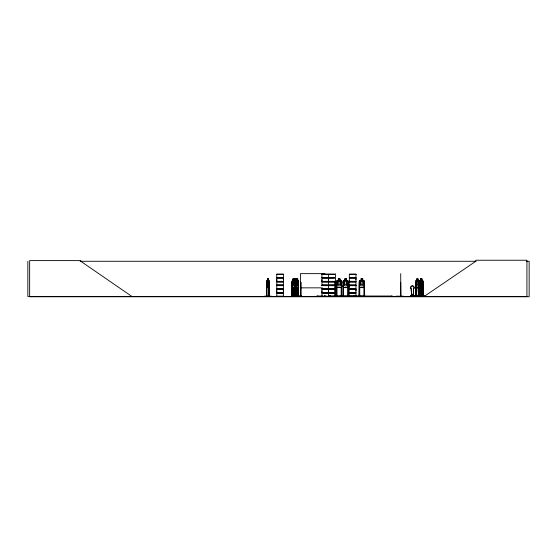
<?xml version="1.0" encoding="UTF-8"?>
<svg xmlns="http://www.w3.org/2000/svg" width="557" height="557" viewBox="0 0 557 557"><rect width="100%" height="100%" fill="white"/><g stroke="black" fill="none" stroke-linecap="round" stroke-linejoin="round"><path stroke-width="0.84" d="M276.766 292.522L276.766 289.257L283.381 289.257L283.374 292.522L276.766 292.522L276.773 290.893M276.766 281.355L276.766 278.096L283.381 278.096L283.374 281.355L276.766 281.355L276.773 279.725M283.374 290.893L283.374 289.257M283.374 279.725L283.374 278.096M321.939 292.522L321.939 289.257L328.553 289.257L328.546 292.522L321.939 292.522L321.946 290.893M321.939 281.355L321.939 278.096L328.553 278.096L328.546 281.355L321.939 281.355L321.946 279.725M328.546 290.893L328.546 289.257M328.546 279.725L328.546 278.096M355.944 290.893L355.944 289.257L349.336 289.257M355.944 279.725L355.944 278.096L349.336 278.096L349.343 279.725M349.357 296.456L357.441 296.394L349.671 296.094M403.484 296.199L396.257 296.171M420.458 288.944L420.243 293.219L420.458 288.944A1.775 1.678 -90 0 0 420.89 287.224M421.371 287.572L421.524 285.887M421.384 287.628L421.593 285.894M412.187 295.008L412.02 295.008M412.375 294.959L411.881 294.855M417.708 296.233L417.388 296.442L417.889 296.456L417.708 295.307L418.384 295.307L418.384 296.046M422.443 296.046L422.777 296.463L422.714 295.948M422.86 296.421L422.833 287.28M412.096 294.959L412.535 294.744L411.964 294.611M412.507 294.806L412.013 294.897L412.507 294.688M418.857 294.611L419.17 294.897M418.982 294.959L418.968 294.618M276.738 285.233L283.388 285.295M276.787 296.449L276.766 293.177L283.381 293.177L283.381 296.324L276.787 296.331M321.911 285.233L328.56 285.33M321.96 296.456L321.946 293.177L328.553 293.177L328.553 296.324M294.375 287.628L294.723 281.201L294.361 280.589M294.423 287.628L294.695 285.887L296.275 285.887M298.267 287.628L298.538 285.887M298.615 285.894L298.315 287.628L292.3 287.628L292.021 285.894M264.22 296.199L271.544 296.199M268.794 296.428L268.878 285.609M289.452 296.456L301.734 296.171L289.605 296.463M293.344 296.456L293.323 287.28L293.205 296.394M294.173 296.421L294.221 295.948M297.939 296.456L297.953 287.28M298.065 296.421L298.134 287.28M418.711 287.628L419.149 285.894M423.048 285.894L422.589 287.572L419.936 287.572M423.014 285.887L422.61 287.628L419.908 287.628L419.553 281.208L419.964 280.589L420.744 280.589M420.382 280.644L420.25 281.236L420.375 280.589M413.524 296.449L413.203 296.456M413.67 296.421L425.165 296.428L410.69 296.456M417.68 296.199L417.59 296.046M421.572 296.421L421.593 281.201L421.085 280.589M412.187 294.618L412.18 294.827M341.761 285.894L341.163 287.628L337.062 287.628L336.525 285.894M348.271 285.894L347.672 287.628L343.572 287.628L343.028 285.894M359.258 285.894L359.794 287.628L363.895 287.628L364.494 285.894L364.494 281.201L363.874 280.589L362.746 280.589L362.746 278.841L360.999 278.841L361.061 280.644L360.191 281.229L360.191 284.488L361.061 285.887L362.691 285.887L363.561 284.488L363.561 281.229L362.691 280.644L362.691 278.897L361.061 278.897M363.895 287.628L364.494 285.894M301.706 296.192L289.577 296.421M412.117 294.827L412.375 294.834M420.646 280.644L420.417 284.488L420.646 285.887L421.071 285.887L421.071 278.897M328.874 296.421L341.169 296.094M321.946 296.345L338.294 296.456L321.946 296.233M292.272 296.421L292.251 282.274L291.847 282.274L291.826 296.463M292.975 296.428L292.85 287.28M421.816 285.887L422.394 284.488L421.858 278.841M342.896 296.421L342.945 295.948M349.03 296.421L349.079 295.948M359.021 296.421L359.216 282.274L359.704 282.274L359.759 296.463M266.991 280.589L266.984 287.628M296.247 280.589L296.011 296.463L295.962 281.208M416.058 280.589L415.647 281.208L415.661 296.463L415.807 286.444M267.625 280.644L267.179 281.229L267.179 284.488L267.625 285.887L268.446 285.887L268.892 284.488L268.474 278.841L267.541 278.841L267.541 280.589M292.989 280.644L292.543 281.229L292.543 284.488L292.989 285.887L293.811 285.887L294.256 281.229L293.79 278.841L292.905 278.841L292.94 280.644L292.989 278.897L293.811 278.897M292.878 281.208L293.435 280.589M336.546 296.463L336.525 281.208L337.082 280.589L338.273 280.589M336.581 281.236L337.103 280.644L341.121 280.644L341.706 281.229M349.719 280.589L349.169 281.208L349.135 296.463M349.225 281.236L349.747 280.644M359.314 281.236L359.836 280.644L363.853 280.644L364.438 281.229L364.682 296.435M411.01 296.449L425.095 296.449M411.303 295.307L411.303 296.233L410.822 296.233L410.822 295.307L411.498 295.307L411.498 296.046M415.425 296.456L415.557 296.046M415.912 296.456L416.128 286.444M418.07 296.046L418.398 296.435L417.722 296.449M420.41 296.449L419.539 296.442L420.424 296.435L420.403 287.28M422.443 296.233L423.132 296.435L423.188 295.948M424.497 296.338L424.476 296.046M424.657 296.449L424.956 296.046L411.017 296.046L411.017 295.307M420.166 281.229L420.744 280.644L420.702 278.841L420.786 280.644M412.869 296.338L412.981 296.449M419.894 296.463L420.013 295.948M80.124 261.275L476.068 261.275M526.539 261.275L529.15 261.275L529.15 296.763L29.646 296.763L29.646 260.606L80.779 260.606L80.779 261.275L131.905 296.463M324.891 273.647L300.404 273.647L300.495 296.463M276.759 274.162L283.388 274.162M321.932 274.162L334.555 274.162M349.33 274.162L355.958 274.162M334.555 274.281L321.932 274.288L321.946 277.442L328.553 277.442L328.553 274.295M276.773 274.49L283.374 274.49M321.946 274.49L328.546 274.49M328.7 274.49L334.541 274.49M349.343 274.49L355.944 274.49M328.693 277.442L334.548 277.442M276.725 277.665L283.429 277.665M321.89 277.665L334.597 277.665M349.295 277.665L356 277.665M276.725 277.866L283.429 277.866M321.89 277.866L334.597 277.866M349.295 277.866L356 277.866M328.693 278.096L334.548 278.096M296.331 280.589L296.331 278.841L294.597 278.841L294.66 280.644M420.632 278.841L421.9 278.841L421.9 280.589M267.569 278.897L268.446 278.897M294.66 278.897L296.275 278.897M296.825 278.897L297.703 278.897M338.329 278.897L339.958 278.897L339.958 280.644L340.828 281.229L340.828 284.488L339.958 285.887L338.329 285.887L337.451 284.488L337.451 281.229L338.329 280.644L338.273 278.841L340.014 278.841L340.014 280.589L341.149 280.589L341.761 281.201L341.831 296.428M346.468 278.897L344.832 278.897L344.832 280.644L343.961 281.229L343.961 284.488L344.832 285.887L346.468 285.887L347.338 284.488L347.338 281.229L346.468 280.644L346.524 278.841L344.776 278.841L344.776 280.589L343.585 280.589L343.028 281.208L343.056 296.463M416.838 278.897L417.959 278.897L417.91 280.644L418.488 281.229L418.488 284.488L417.91 285.887L416.838 285.887L416.26 284.488L416.796 278.841L417.994 278.841L417.959 280.644M420.646 278.897L421.858 278.897M293.664 279.189L293.135 279.189L293.135 279.774L293.664 279.774M420.723 279.189L421.628 279.189L421.628 279.774L420.723 279.774M266.942 280.589L267.59 280.589M268.425 280.589L269.045 280.589L269.33 281.229L269.003 287.628L266.928 287.628L266.706 285.894M292.961 280.589L292.307 280.589L292.056 281.236L292.119 296.463L292.021 281.208L292.369 280.644L298.294 280.644L298.538 281.229M293.79 280.589L294.416 280.589M296.199 280.589L297.431 280.589L298.051 281.201L297.431 280.589M297.682 280.589L298.301 280.589M346.524 280.589L347.652 280.589L348.271 281.201L348.313 296.421M361.006 280.589L359.808 280.589L359.258 281.208L359.258 296.463M416.016 280.589L416.845 280.589M417.952 280.589L418.739 280.589L419.149 281.201L419.122 296.421M421.858 280.589L422.645 280.589L423.048 281.201L423.048 296.463M266.956 280.644L269.038 280.644L269.282 281.229L269.275 296.463L269.31 295.948M343.613 280.644L347.631 280.644L348.209 281.229M416.03 280.644L418.725 280.644M419.936 280.644L422.631 280.644M294.354 280.644L294.646 281.229L296.275 281.229M334.701 281.201L334.715 296.463M419.108 281.201L418.697 280.589M419.553 281.208L419.574 296.463L419.539 295.948M422.603 280.589L423.048 281.201M328.693 281.355L334.548 281.355M349.336 281.355L355.951 281.355L355.951 278.096M276.725 281.584L283.429 281.584M321.89 281.584L334.597 281.584M349.295 281.584L356 281.584M276.725 281.786L283.429 281.786M321.89 281.786L334.597 281.786M349.295 281.786L356 281.786M328.693 282.016L334.548 282.016M349.336 282.016L355.951 282.016L355.951 285.156L349.343 285.073M268.878 282.274L269.282 282.274M294.242 282.274L294.646 282.274M298.134 282.274L298.538 282.274M300.404 282.274L300.912 282.274L300.933 296.456M334.249 282.274L334.715 282.274M336.491 282.274L336.971 282.274L337.027 296.463M341.706 282.274L341.225 282.274L341.169 296.463M343.001 282.274L343.481 282.274L343.537 296.463M348.209 282.274L347.728 282.274L347.672 296.463M349.135 282.274L349.615 282.274M364.431 282.274L363.944 282.274L363.895 296.463M400.727 282.274L400.908 296.463M415.668 282.274L416.128 282.274M419.574 282.274L420.027 282.274M420.229 282.274L420.361 296.463M421.454 282.274L421.698 296.463M423.153 282.274L422.693 282.274L422.659 296.463M294.667 284.488L296.275 284.488M276.773 285.073L283.374 285.073L283.374 282.016L276.766 282.016L276.766 285.156L283.388 285.163M321.946 285.073L328.546 285.073L328.546 282.016L321.939 282.016L321.939 285.156L328.56 285.163M328.7 285.073L334.541 285.073M328.693 285.163L334.555 285.163M355.958 285.163L349.309 285.247L355.958 285.33M328.693 285.33L334.555 285.295M321.932 285.442L328.56 285.449L328.546 288.603L321.939 288.603M328.693 285.442L334.555 285.463M349.33 285.449L355.958 285.463L355.944 288.603L349.336 288.603M276.773 285.65L283.374 285.65M321.946 285.65L328.546 285.65M328.7 285.65L334.541 285.65M349.343 285.65L355.944 285.65M415.647 285.894L416.044 287.628L418.753 287.628M420.236 285.894L420.375 287.628M266.956 287.572L269.038 287.572M292.321 287.572L298.294 287.572M337.103 287.572L341.121 287.572M347.631 287.572L343.613 287.572L343.091 285.887M359.836 287.572L363.853 287.572M416.03 287.572L418.725 287.572L419.066 281.229M300.404 287.844L322.357 287.844M328.693 288.603L334.548 288.603M276.725 288.832L283.429 288.832M321.89 288.832L334.597 288.832M349.295 288.832L356 288.832M276.725 289.034L283.429 289.034M321.89 289.034L334.597 289.034M349.295 289.034L356 289.034M328.693 289.257L334.548 289.257M328.693 292.522L334.548 292.522M349.336 292.522L355.951 292.522L355.951 289.257M276.725 292.745L283.429 292.745M321.89 292.745L334.597 292.745M349.295 292.745L356 292.745M276.725 292.947L283.429 292.947M321.89 292.947L334.597 292.947M349.295 292.947L356 292.947M328.693 293.177L334.548 293.177M349.336 293.177L355.951 293.177L355.951 296.324M411.7 294.493L412.507 294.493L412.507 296.046M419.393 294.493L418.586 294.493L418.586 296.046M420.027 295.307L420.702 295.307L420.73 296.046M418.432 295.781L418.091 288.944A1.775 1.678 -90 0 1 417.653 287.224M414.269 295.899L415.452 295.899M421.155 295.899L422.338 295.899M266.441 295.948L266.928 295.948M268.836 295.948L269.323 295.948M291.805 295.948L292.3 295.948M292.759 295.948L293.379 295.948M294.2 295.948L294.688 295.948M295.697 295.948L296.185 295.948M297.424 295.948L298.58 295.948M300.961 295.948L300.355 295.948L300.355 296.463M322.343 296.025L316.905 296.025L316.905 296.463M328.268 296.025L392.351 296.025L392.351 296.463M326.353 296.199L323.721 296.428M343.537 296.094L347.672 296.094M359.752 296.094L363.895 296.094M276.773 296.233L283.374 296.233M349.343 296.233L357.441 296.199M364.438 296.421L364.487 295.948M298.531 296.421L298.531 295.948M297.605 296.421L297.508 287.28L297.424 296.463M335.425 296.171L335.537 273.647M335.676 296.428L335.718 282.274M421.315 296.456L421.162 296.046M300.808 296.421L300.822 282.274M296.213 296.421L296.143 282.274L295.739 282.274L295.739 296.463M292.321 296.421L292.279 295.948M266.97 296.428L266.887 282.274L266.483 282.274L266.455 296.463M424.469 296.233L475.803 261.275L475.803 260.237L526.929 260.237L526.929 296.463L27.85 296.463L27.85 261.275M297.703 280.644L298.148 281.229L298.148 284.488L297.703 285.887L296.881 285.887L296.435 284.488L296.797 278.841L297.73 278.841L297.73 280.589M298.253 280.589L298.566 296.463M354.698 296.456L354.656 295.948M349.169 285.894L349.524 287.05M421.377 280.589L421.44 296.463L421.412 295.948M419.63 285.887L419.978 287.572M415.731 285.887L416.072 287.572M295.997 285.887L296.24 287.628M295.941 285.887L296.185 287.628M292.105 285.887L292.348 287.628M419.184 296.435L419.247 282.274L418.794 282.274L418.753 296.463M423.007 281.201L423.014 296.463M421.816 281.229L421.816 284.488M421.795 295.948L421.774 296.463M421.141 278.841L421.127 280.644M420.932 279.189L420.932 279.774M420.528 286.444L420.542 296.463M420.236 281.208L420.229 296.463M420.027 286.444L420.069 296.463M419.887 282.274L419.832 296.463M419.713 286.444L419.713 296.463M418.989 295.948L419.01 296.463M418.934 287.28L418.892 296.463M417.903 295.307L417.903 296.046M415.988 282.274L416.023 296.463M415.926 295.948L415.863 296.463M413.844 296.233L413.816 295.307L413.141 295.307L413.141 296.046M413.621 295.307L413.621 296.046M413.336 295.307L413.364 296.233M412.465 294.493L412.465 296.046M411.741 294.493L411.7 296.046M400.727 273.647L400.727 296.463M394.99 296.463L392.776 296.463M391.313 296.025L391.313 296.463M364.006 295.948L364 296.463M359.641 295.948L359.648 296.463M355.826 296.025L355.826 296.463M355.526 296.025L355.526 296.463M355.094 296.025L355.094 296.463M354.872 295.948L354.865 296.463L354.788 296.025M354.405 295.948L354.405 296.463M354.294 295.948L354.294 296.463M353.925 295.948L353.925 296.463M353.869 295.948L353.813 296.463M349.615 295.948L349.671 296.463M349.559 295.948L349.559 296.463M348.153 295.948L348.153 296.463M347.784 295.948L347.784 296.463M343.425 295.948L343.425 296.463M343.279 296.025L343.279 296.463M342.548 296.025L342.548 296.463M342.242 296.025L342.242 296.463M341.65 295.948L341.65 296.463M341.281 295.948L341.281 296.463M336.915 295.948L336.915 296.463M336.435 295.948L336.435 296.463M334.764 295.948L334.764 296.463M334.597 295.948L334.604 296.463M334.318 295.948L334.311 296.463M334.2 295.948L334.193 296.463M330.426 296.025L330.426 296.463M330.134 295.948L330.141 296.463L330.029 295.948M329.737 295.948L329.695 296.463M329.57 295.948L329.626 296.463M329.396 296.025L329.396 296.463M325.03 295.948L325.03 296.463M324.968 295.948L324.891 296.463M324.828 295.948L324.815 296.463M324.647 295.948L324.647 296.463L324.571 295.948M324.48 295.948L324.522 296.463M317.149 296.025L317.149 296.463M300.557 295.948L300.571 296.463M298.378 282.274L298.343 296.463M298.294 282.274L298.267 296.463M297.981 287.28L298.002 296.463M297.682 278.841L297.654 280.644M296.317 278.841L296.261 280.644M294.674 281.201L294.646 296.463M294.486 282.274L294.479 296.463M294.402 282.274L294.375 296.463M294.242 287.28L294.242 296.463M293.762 278.897L293.762 280.644M292.815 287.28L292.815 296.463M269.122 285.609L269.149 296.463M269.038 282.274L269.01 296.463M267.59 278.841L267.569 280.644M266.754 295.948L266.754 296.463M266.706 281.208L266.643 296.463M266.615 295.948L266.615 296.463M413.573 288.944L413.224 295.781L413.607 288.944A1.775 1.678 -90 0 0 413.607 286.43A1.775 1.678 -90 0 0 411.198 286.43A1.775 1.678 -90 0 0 411.198 288.944L411.588 295.781L411.24 288.944A1.775 1.678 -90 0 1 411.24 286.43A1.775 1.678 -90 0 1 413.607 286.43A1.775 1.678 -90 0 1 413.573 288.944L413.607 288.944M283.388 274.288L276.759 274.288L276.773 277.442L283.381 277.442L283.381 274.295M355.958 274.281L349.33 274.281L349.343 277.442L355.951 277.442L355.951 274.295M268.3 279.189L267.771 279.189L267.771 279.774L268.3 279.774L268.3 279.189M295.983 279.189L294.952 279.189L294.952 279.774L295.983 279.774L295.983 279.189M297.556 279.189L297.027 279.189L297.027 279.774L297.556 279.774L297.556 279.189M339.666 279.189L338.621 279.189L338.621 279.774L339.666 279.774L339.666 279.189M346.175 279.189L345.124 279.189L345.124 279.774L346.175 279.774L346.175 279.189M362.398 279.189L361.354 279.189L361.354 279.774L362.398 279.774L362.398 279.189M417.722 279.189L417.033 279.189L417.033 279.774L417.722 279.774L417.722 279.189M268.446 281.229L267.625 281.229L267.625 284.488L268.446 284.488L268.446 281.229M293.811 281.229L292.989 281.229L292.989 284.488L293.811 284.488L293.811 281.229M297.703 281.229L296.881 281.229L296.881 284.488L297.703 284.488L297.703 281.229M339.958 281.229L338.329 281.229L338.329 284.488L339.958 284.488L339.958 281.229M346.468 281.229L344.832 281.229L344.832 284.488L346.468 284.488L346.468 281.229M362.691 281.229L361.061 281.229L361.061 284.488L362.691 284.488L362.691 281.229M417.91 281.229L416.838 281.229L416.838 284.488L417.91 284.488L417.91 281.229M421.071 281.229L420.646 281.229L420.646 284.488L421.071 284.488L421.071 281.229M283.388 285.449L276.759 285.463L276.773 288.603L283.381 288.603L283.381 285.463M317.943 296.463L317.943 296.025L317.88 296.463"/></g></svg>
